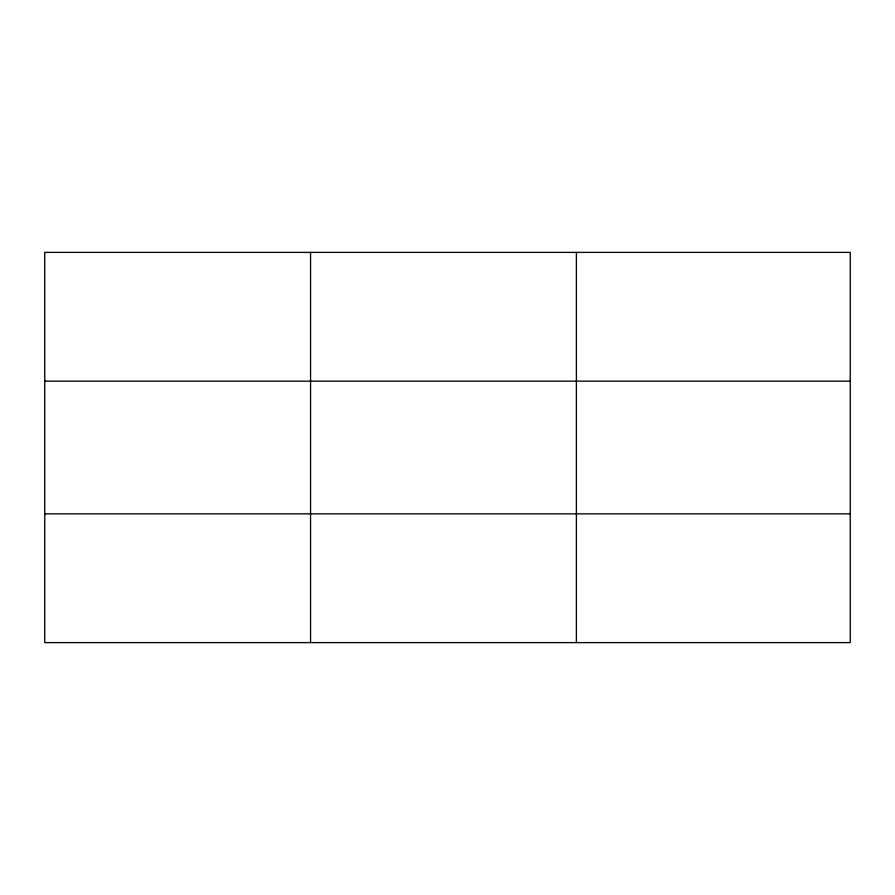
<?xml version="1.0" encoding="UTF-8"?>
<svg xmlns="http://www.w3.org/2000/svg" width="895" height="895" viewBox="0 0 895 895"><rect width="100%" height="100%" fill="white"/><g stroke="black" fill="none" stroke-linecap="round" stroke-linejoin="round"><path stroke-width="1.34" d="M310.565 642.61L310.565 252.39M576.38 642.61L576.38 252.39M850.25 381.158L850.25 252.39L44.75 252.39L44.75 642.61L850.25 642.61L850.25 381.158L44.75 381.158M44.75 513.842L850.25 513.842"/></g></svg>
